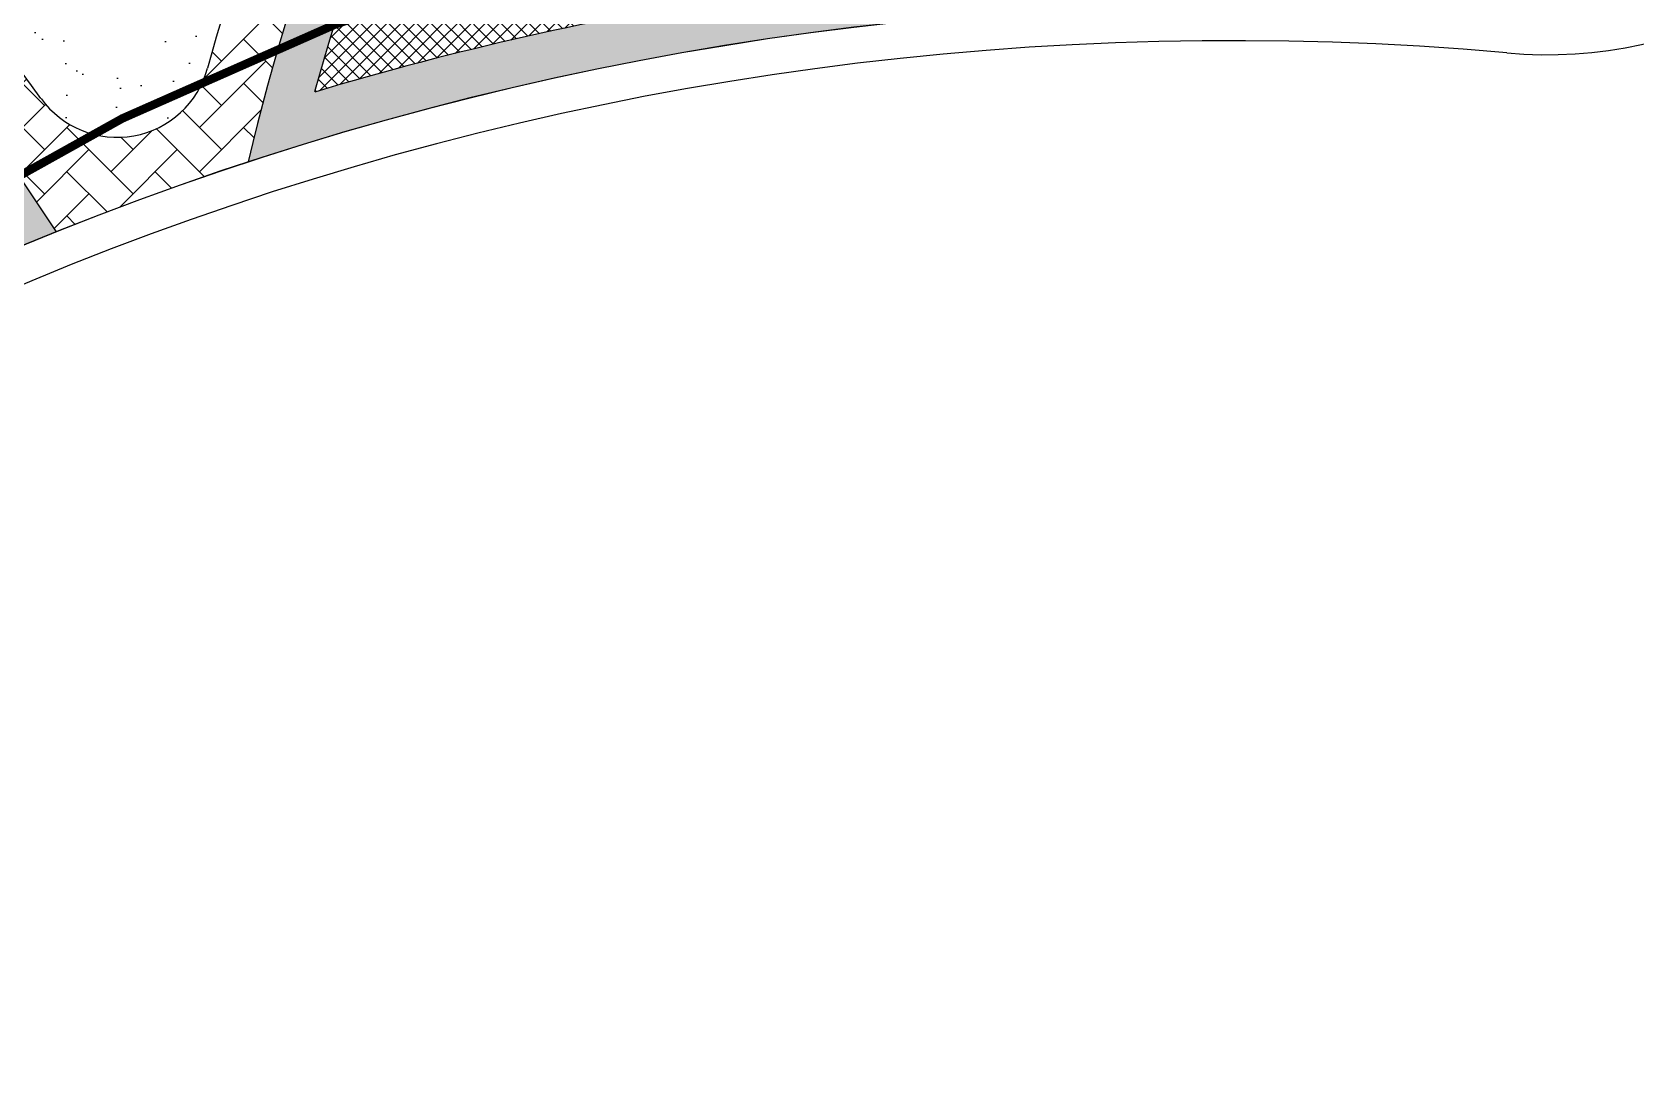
# Model space of a CAD drawing. Extents: x 671027 to 671570, y 802418 to 802669.
# Drawn here: x 671358.3 to 671460.8, y 802420.5 to 802486.7 of the extents above; entities that cross this region are included whole.
import ezdxf

# ---------------------------------------------------------------- set-up
doc = ezdxf.new("R2010")
doc.units = 0
doc.linetypes.add('1', pattern=[0])
for name, color, linetype in [('Grass', 7, 'Continuous'), ('L-IRR-CONT-CABLES', 171, 'Continuous'), ('ROAD BORDER', 7, 'Continuous'), ('Roads boundry', 7, 'Continuous'), ('shrubs-Gc', 7, 'Continuous')]:
    doc.layers.add(name, color=color, linetype=linetype)
doc.layers.add('Hardscape', color=80, linetype='1', lineweight=15)

msp = doc.modelspace()

# ---------------------------------------------------------------- hatches: boundary and pattern name
at = {"layer": 'Grass', "linetype": 'ByBlock'}
h = msp.add_hatch(dxfattribs=at)
h.set_pattern_fill('AR-SAND', color=94, scale=0.1)
h.paths.add_polyline_path([(671381.43, 802514.81, 0.706633), (671375.03, 802521.73, -0.114395), (671340.59, 802515.5, 0.705998), (671337, 802506.79, -0.053515), (671358.83, 802482.51, 0.630416), (671369.48, 802484.44, -0.054281)])
at = {"layer": 'Hardscape'}
h = msp.add_hatch(dxfattribs=at)
h.set_pattern_fill('AR-HBONE', color=251, scale=0.5)
h.set_pattern_definition([(45, (-673847.9582, -801760.7936), (0, 2.8284271247), [6, -2]), (135, (-673846.544, -801759.3794), (2e-16, 2.8284271247), [6, -2])])
h.paths.add_polyline_path([(671278.32, 802535.44, -0.006934), (671284.91, 802549.74, 0.66463), (671416.84, 802580.64), (671417.1, 802580.41), (671432.73, 802566.33, 0.188342), (671372.08, 802478.45, 0.016164), (671359.82, 802473.98, 0.176635)])
h.paths.add_polyline_path([(671337, 802506.79, -0.053515), (671358.83, 802482.51, 0.630416), (671369.48, 802484.44, -0.054281), (671381.43, 802514.81, 0.706633), (671375.03, 802521.73, -0.114395), (671340.59, 802515.5, 0.705998)], flags=16)
h.paths.add_polyline_path([(671294.67, 802534.78, -0.03752), (671286.54, 802542.86, 0.5445), (671284.88, 802542.63, 0.00211), (671282.89, 802538.3, 0.44365), (671283.48, 802536.94, -0.017856), (671293.63, 802533.09, 0.855837)], flags=16)
h.paths.add_polyline_path([(671416.59, 802557.7, -0.020041), (671425.95, 802565.21, 0.474379), (671426.1, 802568.31), (671421.17, 802572.75, 0.554524), (671417.91, 802571.82, -0.041116), (671413.47, 802560.07, 0.813097)], flags=16)
at = {"layer": 'shrubs-Gc'}
h = msp.add_hatch(dxfattribs=at)
h.set_pattern_fill('AR-SAND', color=219, scale=0.01125)
h.paths.add_polyline_path([(671376.32, 802482.92, -0.068409), (671431.5, 802491.47, -0.01121), (671431.13, 802488.47, 0.074531), (671372.08, 802478.45, -0.137219), (671410.3, 802547.67, -0.0111), (671412.45, 802545.58, 0.127822)])
h = msp.add_hatch(dxfattribs=at)
h.set_pattern_fill('ANSI37', color=74, scale=0.2)
h.paths.add_polyline_path([(671380.75, 802487.3, -0.062121), (671431.73, 802494.48, -0.011149), (671431.5, 802491.47, 0.068409), (671376.32, 802482.92, -0.127822), (671412.45, 802545.58, -0.011108), (671414.51, 802543.39, 0.117882)])
h = msp.add_hatch(dxfattribs=at)
h.set_pattern_fill('AR-SAND', color=219, scale=0.01125)
h.paths.add_polyline_path([(671296.7, 802496.72, -0.110571), (671302.51, 802525.66, -0.131747), (671359.82, 802473.98, 0.003779), (671356.99, 802472.82, 0.125113), (671304.02, 802521.48, 0.098023), (671299.7, 802496.78, -0.642268), (671306.9, 802468.53, 0.080284), (671319.17, 802451.98, 0.003771), (671316.68, 802450.21, -0.07826), (671304.24, 802467.15, -0.356419), (671305.02, 802470.87, 0.642268), (671299.16, 802493.83, -0.356419)])

# ---------------------------------------------------------------- linework, layer by layer
at = {"color": 0}
for centre, radius, start, end in [((671514.93, 802444.75), 146.77, 135.4708, 166.7239), ((671514.93, 802444.75), 150.77, 152.3073, 164.7355), ((671234.79, 802392.97), 152.97, 35.8235, 48.0766), ((671363.69, 802486.02), 6, 215.8235, 344.7355)]:
    msp.add_arc(centre, radius, start, end, dxfattribs=at)
at = {"color": 119}
for centre, radius, start, end in [((671514.93, 802444.75), 143.77, 135.4644, 164.601), ((671435.03, 802286.5), 205, 90.986, 106.6397)]:
    msp.add_arc(centre, radius, start, end, dxfattribs=at)
msp.add_arc((671234.79, 802392.97), 148.97, 32.9416, 62.9629)
at = {"layer": 'L-IRR-CONT-CABLES', "ltscale": 2, "const_width": 0.542}
msp.add_lwpolyline([(671446.66, 802498), (671435.83, 802498.03, 0.164082), (671338.77, 802465.56, -0.004682), (671284.98, 802425.61, -0.000002)], format="xyb", dxfattribs=at)
at = {"layer": 'ROAD BORDER', "color": 0}
for centre, radius, start, end in [((671455.2, 802512.62), 27.32, 264.5069, 48.2487), ((671455.2, 802512.62), 27.32, 264.5069, 48.2487), ((671435.03, 802286.45), 199.75, 84.9578, 135.5606), ((671435.03, 802286.45), 199.75, 84.9578, 135.5606)]:
    msp.add_arc(centre, radius, start, end, dxfattribs=at)
at = {"layer": 'ROAD BORDER'}
msp.add_arc((671435.03, 802286.51), 202, 84.9488, 135.5516, dxfattribs=at)
at = {"layer": 'Roads boundry', "color": 3}
msp.add_lwpolyline([(671248.59, 802451.99, -0.061033), (671300.24, 802580.06, -0.480427), (671399.32, 802596.5), (671471.76, 802531.2, -0.720128), (671452.82, 802487.72, 0.224449), (671290.83, 802427.96, -0.764766), (671248.57, 802451.91)], format="xyb", close=True, dxfattribs=at)
at = {"layer": 'Roads boundry'}
for centre, radius, start, end in [((671455.2, 802512.62), 27.32, 264.5069, 48.2487), ((671455.2, 802512.62), 27.32, 264.5069, 48.2487), ((671455.2, 802512.62), 27.32, 264.5069, 48.2487), ((671455.2, 802512.62), 27.32, 264.5069, 48.2487), ((671435.03, 802286.45), 199.75, 84.9578, 135.5606), ((671435.03, 802286.45), 199.75, 84.9578, 135.5606), ((671435.03, 802286.45), 199.75, 84.9578, 135.5606), ((671435.03, 802286.45), 199.75, 84.9578, 135.5606)]:
    msp.add_arc(centre, radius, start, end, dxfattribs=at)

doc.saveas('drawing.dxf')
